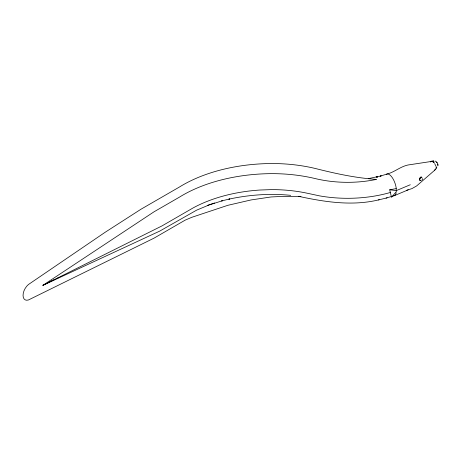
<?xml version="1.0" encoding="UTF-8"?>
<svg xmlns="http://www.w3.org/2000/svg" width="461" height="461" viewBox="0 0 461 461"><rect width="100%" height="100%" fill="white"/><g stroke="black" fill="none" stroke-linecap="round" stroke-linejoin="round"><path stroke-width="0.69" d="M420.686 180.551A1.89 1.026 -74.2 0 1 419.936 180.32L419.74 179.185A1.919 0.738 -72.8 0 1 420.386 177.422C421.429 177.837 421.106 176.327 420.593 178.171L420.951 176.978A1.919 1.072 -61.7 0 1 421.855 177.52L421.901 177.894M436.141 168.478L436.233 167.597L436.838 167.089M437.892 165.851C438.284 163.862 437.08 161.736 435.161 161.073M436.233 167.597L435.76 169.245L434.458 170.069M430.666 162.093L430.781 161.742M422.339 179.871L422.668 178.597M430.949 161.465L432.234 160.889M435.409 169.602L416.635 185.933L411.915 188.618L406.717 190.26M290.666 195.337C270.037 193.274 249.107 194.767 228.869 199.158L229.728 198.95L221.62 200.933L222.617 200.691L209.064 204.955L196.57 210.187L159.731 231.099L42.959 285.284L44.158 284.483M54.582 279.55L42.959 285.284L153.997 211.818L179.415 197.147A127.755 73.76 0 0 1 266.959 173.716A112.588 65.001 0 0 1 315.41 178.62A83.977 48.486 0 0 0 376.441 179.381C355.731 178.004 335.487 173.572 315.41 168.507A112.588 65.001 0 0 0 266.959 163.609A127.755 73.76 0 0 0 179.415 187.033L140.974 209.231L105.2 232.24L28.403 284.541A9.698 5.595 -60 0 0 23.05 295.357A9.698 5.595 -60 0 0 28.403 299.99L153.997 238.164L185.224 220.11L191.874 217.287L227.867 205.306L251.101 199.936L271.12 196.956L283.175 196.38L300.952 196.334M42.959 285.284L162.099 225.85L193.096 207.934A116.287 67.139 0 0 1 260.016 190.024L271.206 189.621A101.126 58.386 0 0 1 307.562 193.297L319.358 195.833A95.45 55.107 0 0 0 390.548 192.416M57.809 277.96L59.1 277.326M410.302 184.74L396.385 190.572L389.701 189.799L391.51 197.314L396.287 191.684L396.189 187.955A11.467 4.783 71.1 0 0 386.387 174.241L380.158 176.154L381.178 175.906L368.224 178.655M408.204 189.84L394.674 195.516L386.099 198.092M386.381 174.235C394.184 172.466 400.183 166.605 407.991 164.998L432.009 161.362M431.421 161.529L432.314 161.615M207.796 205.278L214.59 202.978M298.336 196.282C324.849 201.999 352.377 206.344 379.224 199.751M378.406 199.947L387.119 197.844M389.701 189.799L396.235 188.607M432.971 160.762L433.738 160.756M377.467 176.984L376.124 176.891L377.438 177.243M420.599 180.522L421.21 180.424L421.187 180.067M419.936 180.32L419.804 180.274A1.832 0.703 -72.8 0 0 420.115 180.505M432.689 161.488L433.916 162.053A0.617 0.357 0 0 0 433.167 161.511L434.147 162.537M433.012 162.134L433.841 162.716M436.463 162.318L436.988 162.819M434.619 163.517L436.123 166.582M437.72 164.231L437.869 165.171M396.183 192.813A11.467 4.783 71.1 0 1 393.458 195.839M419.7 179.623A1.89 1.026 -74.2 0 1 420.622 177.128"/></g></svg>
